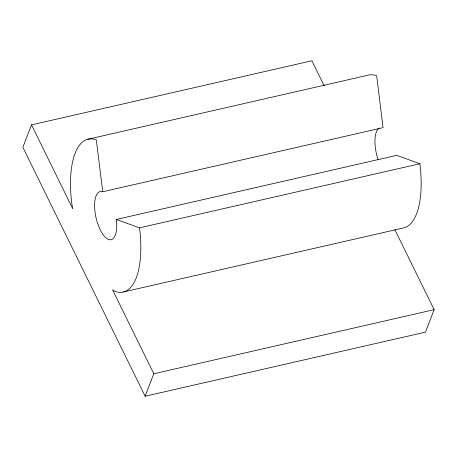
<?xml version="1.0" encoding="UTF-8"?>
<svg xmlns="http://www.w3.org/2000/svg" width="457" height="457" viewBox="0 0 457 457"><rect width="100%" height="100%" fill="white"/><g stroke="black" fill="none" stroke-linecap="round" stroke-linejoin="round"><path stroke-width="0.69" d="M324.144 85.762L311.868 60.775L31.522 124.87L22.85 147.337L145.132 396.225L425.478 332.13L434.15 309.663L394.808 229.585M145.132 396.225L153.798 373.757L112.565 289.835L115.021 291.383A78.404 31.282 77.1 0 0 139.539 227.837L419.892 163.743A78.404 31.282 77.1 0 1 403.817 227.872L123.47 291.966M87.858 139.259L368.211 75.165A78.404 31.282 77.1 0 1 376.659 75.748L383.069 127.652L102.716 191.746A24.695 9.854 77.1 0 0 94.993 211.762A24.695 9.854 77.1 0 0 108.612 239.479A24.695 9.854 77.1 0 0 116.335 219.463L396.682 155.369L419.892 163.743M153.798 373.757L434.15 309.663M116.335 219.463L139.539 227.837M31.522 124.87L72.754 208.792L71.789 203.388A78.404 31.282 77.1 0 1 96.307 139.842L102.716 191.746M378.025 159.459A24.695 9.854 77.1 0 1 379.207 128"/></g></svg>
